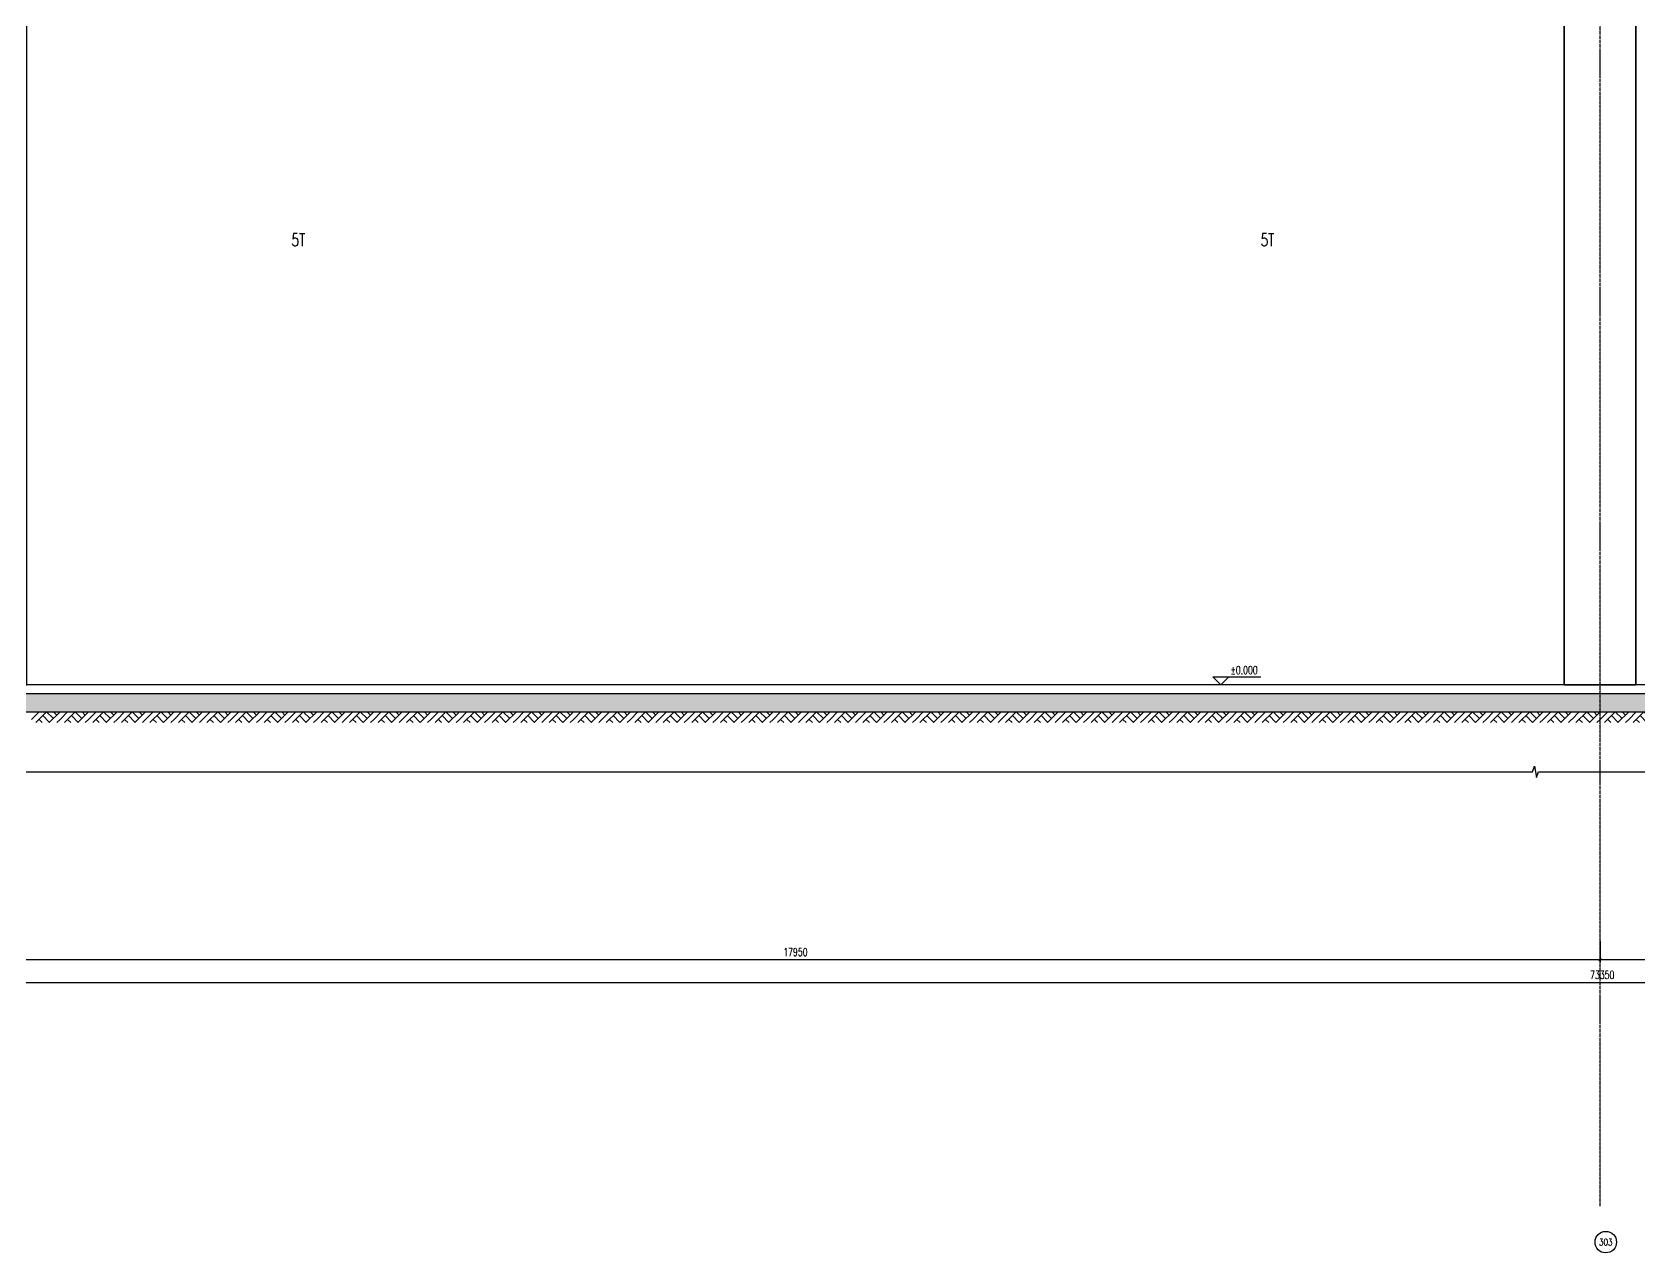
# Model space of a CAD drawing. Extents: x -1899985 to 1774885, y 556286 to 2175695.
# Drawn here: x -654810 to -636887, y 561924 to 575539 of the extents above; entities that cross this region are included whole.
import ezdxf
from ezdxf.enums import TextEntityAlignment as Align

# ---------------------------------------------------------------- set-up
doc = ezdxf.new("R2010")
doc.units = 0
doc.header["$LTSCALE"] = 10
doc.header["$MEASUREMENT"] = 0
doc.linetypes.add('20剖面图$0$__DASH', pattern=[0.35, 0.25, -0.1])
doc.linetypes.add('20剖面图$0$DOTE', pattern=[2.42, 2, -0.2, 0.02, -0.2])
doc.layers.get('Defpoints').update_dxf_attribs({"color": 210})
for name, color, linetype in [('20剖面图$0$A-AXIS-D', 1, 'Continuous'), ('20剖面图$0$A-AXIS-DOTE', 14, '20剖面图$0$DOTE'), ('20剖面图$0$A-AXIS-SYMB', 3, 'Continuous'), ('20剖面图$0$A-HATCH-1', 252, 'Continuous'), ('20剖面图$0$A-LIN-V', 9, 'Continuous'), ('20剖面图$0$AS-COLN', 6, 'Continuous'), ('20剖面图$0$AS-WALL', 40, 'Continuous'), ('20剖面图$0$COLUMN', 9, 'Continuous'), ('20剖面图$0$DIM_ELEV', 3, 'Continuous'), ('20剖面图$0$FHSGH10105-主梁-06', 7, 'Continuous'), ('20剖面图$0$PUB_TEXT', 7, 'Continuous'), ('A-LIN-V', 9, 'Continuous')]:
    doc.layers.add(name, color=color, linetype=linetype)
doc.styles.add('20剖面图$0$_TCH_AXIS', font='COMPLEX', dxfattribs={"bigfont": 'GBCBIG'})
doc.styles.add('20剖面图$0$_TCH_DIM', font='SIMPLEX', dxfattribs={"bigfont": 'GBCBIG'})
doc.styles.add('20剖面图$0$A-DIM_T3', font='SIMPLEX', dxfattribs={"width": 0.705882, "bigfont": 'GBCBIG'})
doc.styles.add('20剖面图$0$A-STANDARD', font='SIMPLEX', dxfattribs={"bigfont": 'GBCBIG'})
doc.dimstyles.new('20剖面图$0$A-DIM&&30', dxfattribs={"dimtxt": 89.25, "dimasz": 30, "dimexe": 30, "dimexo": 30, "dimgap": 37.875, "dimtad": 1, "dimdec": 0, "dimzin": 0, "dimdsep": 46, "dimtxsty": '20剖面图$0$A-DIM_T3', "dimblk": '20剖面图$0$_ArchTick', "dimcen": 0.09, "dimclrt": 7, "dimazin": 2, "dimtfac": 1, "dimtdec": 0, "dimtix": 1, "dimtmove": 2, "dimatfit": 3, "dimfxl": 1, "dimtolj": 1, "dimtzin": 0, "dimarcsym": 0})

# ---------------------------------------------------------------- blocks, each defined once
blk = doc.blocks.new('20剖面图$0$w432424324')
at = {"layer": '20剖面图$0$COLUMN'}
for points in [[(-769154.7, 584057.5), (-769154.7, 568257.5), (-768354.7, 568257.5), (-768354.7, 584057.5)], [(-750404.7, 584057.5), (-750404.7, 568257.5), (-751204.7, 568257.5), (-751204.7, 584057.5)]]:
    blk.add_lwpolyline(points, close=True, dxfattribs=at)
blk = doc.blocks.new('20剖面图$0$_ArchTick')
at = {"color": 0, "linetype": 'ByBlock', "const_width": 0.4}
blk.add_lwpolyline([(-0.5, -0.5), (0.5, 0.5)], dxfattribs=at)
blk = doc.blocks.new('*D161')
at = {"layer": '20剖面图$0$A-AXIS-D', "color": 0, "lineweight": -2, "transparency": 16777216}
for p, q in [((-637320, 565402), (-637320, 565166)), ((-619370, 565402), (-619370, 565166)), ((-637320, 565196), (-619370, 565196))]:
    blk.add_line(p, q, dxfattribs=at)
at = {"layer": 'Defpoints', "color": 0, "transparency": 16777216}
for p in [(-637320, 565432), (-619370, 565432), (-619370, 565196)]:
    blk.add_point(p, dxfattribs=at)
at = {"layer": '20剖面图$0$A-AXIS-D', "color": 0, "lineweight": -2, "transparency": 16777216, "xscale": 30, "yscale": 30, "zscale": 30, "rotation": 180}
blk.add_blockref('20剖面图$0$_ArchTick', (-637320, 565196), dxfattribs=at)
at = {"layer": '20剖面图$0$A-AXIS-D', "color": 0, "lineweight": -2, "transparency": 16777216, "xscale": 30, "yscale": 30, "zscale": 30}
blk.add_blockref('20剖面图$0$_ArchTick', (-619370, 565196), dxfattribs=at)
at = {"layer": '20剖面图$0$A-AXIS-D', "color": 7, "transparency": 16777216, "insert": (-628345, 565279), "char_height": 89.2, "attachment_point": 5, "style": '20剖面图$0$A-DIM_T3'}
blk.add_mtext('\\A1;17950', dxfattribs=at)
blk = doc.blocks.new('*D162')
at = {"layer": '20剖面图$0$A-AXIS-D', "color": 0, "lineweight": -2, "transparency": 16777216}
for p, q in [((-655270, 565402), (-655270, 565166)), ((-637320, 565402), (-637320, 565166)), ((-655270, 565196), (-637320, 565196))]:
    blk.add_line(p, q, dxfattribs=at)
at = {"layer": 'Defpoints', "color": 0, "transparency": 16777216}
for p in [(-655270, 565432), (-637320, 565432), (-637320, 565196)]:
    blk.add_point(p, dxfattribs=at)
at = {"layer": '20剖面图$0$A-AXIS-D', "color": 0, "lineweight": -2, "transparency": 16777216, "xscale": 30, "yscale": 30, "zscale": 30, "rotation": 180}
blk.add_blockref('20剖面图$0$_ArchTick', (-655270, 565196), dxfattribs=at)
at = {"layer": '20剖面图$0$A-AXIS-D', "color": 0, "lineweight": -2, "transparency": 16777216, "xscale": 30, "yscale": 30, "zscale": 30}
blk.add_blockref('20剖面图$0$_ArchTick', (-637320, 565196), dxfattribs=at)
at = {"layer": '20剖面图$0$A-AXIS-D', "color": 7, "transparency": 16777216, "insert": (-646295, 565279), "char_height": 89.2, "attachment_point": 5, "style": '20剖面图$0$A-DIM_T3'}
blk.add_mtext('\\A1;17950', dxfattribs=at)
blk = doc.blocks.new('20剖面图$0$$LinePat$素土夯实')
at = {"color": 0}
for p, q in [((0, -210), (210, 0)), ((120, -300), (420, 0)), ((420, 0), (608, -188)), ((495, -300), (795, 0)), ((615, 0), (705, -90)), ((210, -210), (300, -300)), ((315, -105), (502, -293)), ((705, -300), (795, -210))]:
    blk.add_line(p, q, dxfattribs=at)
blk = doc.blocks.new('*D225')
at = {"layer": '20剖面图$0$A-AXIS-D', "color": 0, "lineweight": -2, "transparency": 16777216}
for p, q in [((-673970, 565402), (-673970, 564911)), ((-600620, 565402), (-600620, 564911)), ((-673970, 564941), (-600620, 564941))]:
    blk.add_line(p, q, dxfattribs=at)
at = {"layer": 'Defpoints', "color": 0, "transparency": 16777216}
for p in [(-673970, 565432), (-600620, 565432), (-600620, 564941)]:
    blk.add_point(p, dxfattribs=at)
at = {"layer": '20剖面图$0$A-AXIS-D', "color": 0, "lineweight": -2, "transparency": 16777216, "xscale": 30, "yscale": 30, "zscale": 30, "rotation": 180}
blk.add_blockref('20剖面图$0$_ArchTick', (-673970, 564941), dxfattribs=at)
at = {"layer": '20剖面图$0$A-AXIS-D', "color": 0, "lineweight": -2, "transparency": 16777216, "xscale": 30, "yscale": 30, "zscale": 30}
blk.add_blockref('20剖面图$0$_ArchTick', (-600620, 564941), dxfattribs=at)
at = {"layer": '20剖面图$0$A-AXIS-D', "color": 7, "transparency": 16777216, "insert": (-637295, 565024), "char_height": 89.2, "attachment_point": 5, "style": '20剖面图$0$A-DIM_T3'}
blk.add_mtext('\\A1;73350', dxfattribs=at)
blk = doc.blocks.new('20剖面图')
at = {"layer": '20剖面图$0$A-HATCH-1'}
h = blk.add_hatch(dxfattribs=at)
h.set_pattern_fill('混凝土', color=256, scale=50)
h.set_pattern_definition([(50, (0, 0), (358.63009, -31.37607), [37.5, -412.5]), (355, (0, 0), (-69.37567, 376.09607), [30, -330]), (100.4514, (29.9, -2.6), (289.25469, 344.71977), [31.8701, -350.57106]), (46.1842, (0, 100), (533.62052, -82.7595), [56.25, -618.75]), (96.6356, (44.47, 93.1), (467.33135, 487.05894), [47.80514, -525.8565]), (351.1842, (0, 100), (467.33097, 487.0593), [45, -495]), (21, (50, 75), (298.45353, -201.30945), [37.5, -412.5]), (326, (50, 75), (121.65767, 362.57502), [30, -330]), (71.4514, (74.87, 58.22), (420.11131, 161.26525), [31.8701, -350.57106]), (37.5, (0, 0), (6.079928, 166.446927), [0, -326, 0, -335, 0, -331.25]), (7.5, (0, 0), (131.53477, 197.205856), [0, -191, 0, -318.5, 0, -126.25]), (327.5, (-111.5, 0), (266.911218, -11.277436), [0, -125, 0, -390, 0, -517.5]), (317.5, (-161.5, 0), (291.593085, 50.05249), [0, -162.5, 0, -259, 0, -367.5])])
h.paths.add_polyline_path([(-601365.9, 567957.5), (-601365.9, 568157.5), (-673270, 568157.5), (-673270, 567957.5)])
at = {"layer": '20剖面图$0$A-AXIS-D'}
blk.add_circle((-637255.7, 562043.9), 120, dxfattribs=at)
at = {"layer": '20剖面图$0$A-AXIS-DOTE', "ltscale": 2}
blk.add_line((-637320, 562443.9), (-637320, 589505.1), dxfattribs=at)
at = {"layer": '20剖面图$0$A-AXIS-DOTE', "linetype": '20剖面图$0$__DASH', "ltscale": 2}
blk.add_line((-590152, 568257.5), (-684013.9, 568257.5), dxfattribs=at)
at = {"layer": '20剖面图$0$A-AXIS-SYMB'}
blk.add_lwpolyline([(-676403.6, 567290), (-638071.9, 567290), (-638049, 567353), (-638026.8, 567227), (-638004.4, 567290), (-599672.7, 567290)], dxfattribs=at)
at = {"layer": '20剖面图$0$AS-COLN'}
blk.add_lwpolyline([(-601365.9, 567957.5), (-601365.9, 568157.5), (-673270, 568157.5), (-673270, 567957.5)], close=True, dxfattribs=at)
at = {"layer": '20剖面图$0$AS-WALL'}
blk.add_lwpolyline([(-600720, 568257.5), (-600720, 568257.5), (-673920, 568257.5), (-673920, 568157.5)], dxfattribs=at)
at = {"layer": '20剖面图$0$DIM_ELEV'}
for p, q in [((-641549, 568257.5), (-641639, 568347.5)), ((-641639, 568347.5), (-641102.6, 568347.5)), ((-641549, 568257.5), (-641459, 568347.5))]:
    blk.add_line(p, q, dxfattribs=at)
at = {"layer": '20剖面图$0$A-HATCH-1', "xscale": 0.4002011246148612, "yscale": 0.4, "zscale": 0.4, "rotation": 359.9999999999998}
for p in [(-654816.7, 567957.5), (-654498.6, 567957.5), (-654180.4, 567957.5), (-653862.2, 567957.5), (-653544.1, 567957.5), (-653225.9, 567957.5), (-652907.8, 567957.5), (-652589.6, 567957.5), (-652271.4, 567957.5), (-651953.3, 567957.5), (-651635.1, 567957.5), (-651317, 567957.5), (-650998.8, 567957.5), (-650680.6, 567957.5), (-650362.5, 567957.5), (-650044.3, 567957.5), (-649726.2, 567957.5), (-649408, 567957.5), (-649089.8, 567957.5), (-648771.7, 567957.5), (-648453.5, 567957.5), (-648135.4, 567957.5), (-647817.2, 567957.5), (-647499, 567957.5), (-647180.9, 567957.5), (-646862.7, 567957.5), (-646544.6, 567957.5), (-646226.4, 567957.5), (-645908.2, 567957.5), (-645590.1, 567957.5), (-645271.9, 567957.5), (-644953.8, 567957.5), (-644635.6, 567957.5), (-644317.4, 567957.5), (-643999.3, 567957.5), (-643681.1, 567957.5), (-643363, 567957.5), (-643044.8, 567957.5), (-642726.7, 567957.5), (-642408.5, 567957.5), (-642090.3, 567957.5), (-641772.2, 567957.5), (-641454, 567957.5), (-641135.9, 567957.5), (-640817.7, 567957.5), (-640499.5, 567957.5), (-640181.4, 567957.5), (-639863.2, 567957.5), (-639545.1, 567957.5), (-639226.9, 567957.5), (-638908.7, 567957.5), (-638590.6, 567957.5), (-638272.4, 567957.5), (-637954.3, 567957.5), (-637636.1, 567957.5), (-637317.9, 567957.5), (-636999.8, 567957.5)]:
    blk.add_blockref('20剖面图$0$$LinePat$素土夯实', p, dxfattribs=at)
at = {"layer": '20剖面图$0$A-LIN-V'}
for p in [(113484.7, 0), (131434.7, 0)]:
    blk.add_blockref('20剖面图$0$w432424324', p, dxfattribs=at)
at = {"layer": '20剖面图$0$FHSGH10105-主梁-06', "color": 3, "linetype": 'Continuous', "style": '20剖面图$0$A-STANDARD', "width": 0.705882}
for p in [(-651916.9, 573152.3), (-641105.5, 573152.3)]:
    blk.add_text('5T', height=140.26, dxfattribs=at).set_placement(p)
at = {"layer": '20剖面图$0$PUB_TEXT', "style": '20剖面图$0$_TCH_DIM', "width": 0.705882}
blk.add_text('%%P0.000', height=89.25, dxfattribs=at).set_placement((-641441.6, 568379))
at = {"layer": '20剖面图$0$PUB_TEXT', "style": '20剖面图$0$_TCH_AXIS', "width": 1.274136}
blk.add_text('303', height=76.5, dxfattribs=at).set_placement((-637330.5, 562005.6), (-637180.9, 562005.6), align=Align.FIT)
at = {"layer": '20剖面图$0$A-AXIS-D'}
for base, p1, p2, picture, middle in [((-600620, 564941.1), (-673970, 565432), (-600620, 565432), '*D225', (-637295, 565023.6)), ((-637320, 565196.1), (-655270, 565432), (-637320, 565432), '*D162', (-646295, 565278.6)), ((-619370, 565196.1), (-637320, 565432), (-619370, 565432), '*D161', (-628345, 565278.6))]:
    dim = blk.add_linear_dim(base=base, p1=p1, p2=p2, angle=360, dimstyle='20剖面图$0$A-DIM&&30', override={"dimgap": 0}, dxfattribs=at)
    dim.commit()
    dim.dimension.update_dxf_attribs({"geometry": picture, "text_midpoint": middle, "dimtype": 161})

msp = doc.modelspace()

# ---------------------------------------------------------------- block references
at = {"layer": 'A-LIN-V'}
msp.add_blockref('20剖面图', (0, 0), dxfattribs=at)

doc.saveas('drawing.dxf')
